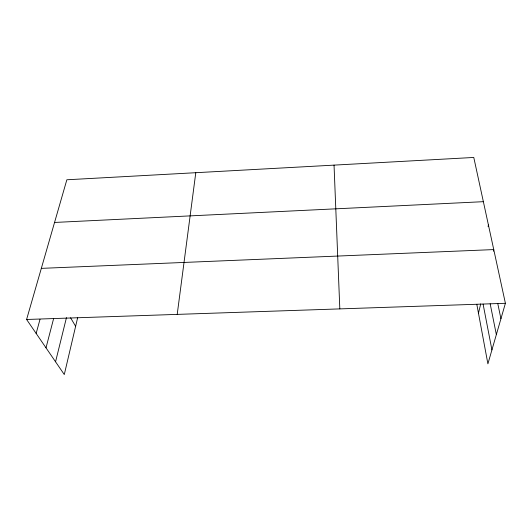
<?xml version="1.0" encoding="UTF-8"?>
<svg xmlns="http://www.w3.org/2000/svg" width="532" height="532" viewBox="0 0 532 532"><rect width="100%" height="100%" fill="white"/><g stroke="black" fill="none" stroke-linecap="round" stroke-linejoin="round"><path stroke-width="0.8" d="M177.209 314.392L195.789 172.701M488.07 226.526L488.416 224.97M77.699 317.491L64.286 374.541L26.6 319.479L66.852 179.776L473.779 157.459L505.4 303.3L487.897 363.861L476.812 304.317M478.468 313.208L480.702 303.912M493.363 251.197L493.756 249.588L41.323 268.367M55.554 361.787L66.467 317.597M46.011 347.835L53.659 318.422M36.149 333.431L40.02 319.306M54.557 222.449L483.369 201.681M26.6 319.479L505.4 303.3M70.583 317.79L75.624 326.302M497.759 303.506L500.938 318.741M490.172 303.805L496.349 334.615M483.096 304.138L491.927 349.923M334.036 165.12L339.822 308.899"/></g></svg>
